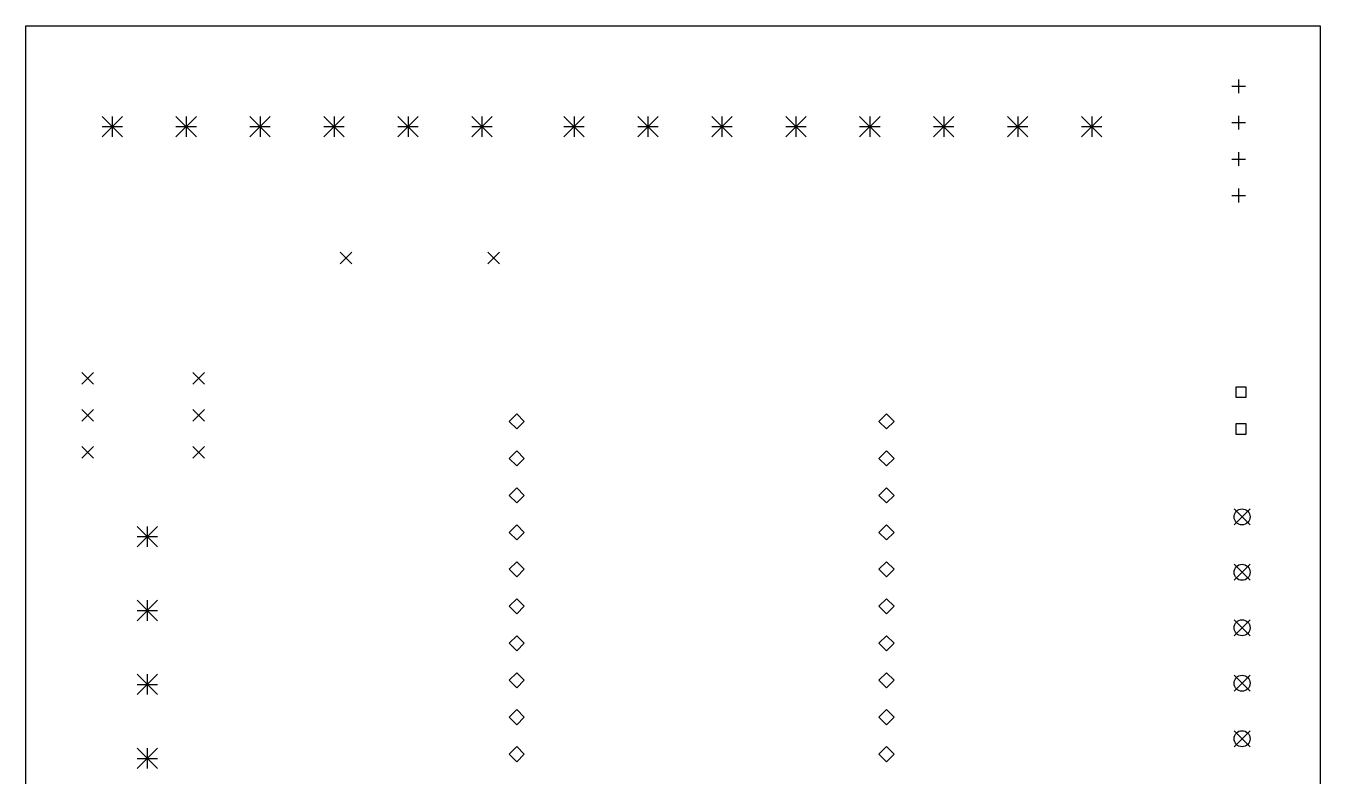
# Model space of a CAD drawing. Extents: x 3.54 to 7.1, y -5.34 to -1.4.
# Drawn here: x 3.6 to 7.1, y -3.429 to -1.4 of the extents above; entities that cross this region are included whole.
import ezdxf

# ---------------------------------------------------------------- set-up
doc = ezdxf.new("R2010")
doc.units = 0
doc.header["$MEASUREMENT"] = 0
doc.layers.add('BLACK', color=7, linetype='CONTINUOUS')

msp = doc.modelspace()

# ---------------------------------------------------------------- linework, layer by layer
at = {"layer": 'BLACK', "linetype": 'CONTINUOUS'}
for p, q in [((3.6, -4.4), (3.6, -1.4)), ((3.6, -1.4), (7.1, -1.4)), ((7.1, -1.4), (7.1, -4.4)), ((6.86083, -1.56329), (6.89823, -1.56329)), ((6.87953, -1.54459), (6.87953, -1.58199)), ((3.80591, -1.64498), (3.86102, -1.7001)), ((3.86102, -1.64498), (3.80591, -1.7001)), ((3.83346, -1.64498), (3.83346, -1.7001)), ((4.00591, -1.64498), (4.06102, -1.7001)), ((4.06102, -1.64498), (4.00591, -1.7001)), ((4.03346, -1.64498), (4.03346, -1.7001)), ((4.20591, -1.64498), (4.26102, -1.7001)), ((4.26102, -1.64498), (4.20591, -1.7001)), ((4.23346, -1.64498), (4.23346, -1.7001)), ((4.40591, -1.64498), (4.46102, -1.7001)), ((4.46102, -1.64498), (4.40591, -1.7001)), ((4.43346, -1.64498), (4.43346, -1.7001)), ((4.60591, -1.64498), (4.66102, -1.7001)), ((4.66102, -1.64498), (4.60591, -1.7001)), ((4.63346, -1.64498), (4.63346, -1.7001)), ((4.80591, -1.64498), (4.86102, -1.7001)), ((4.86102, -1.64498), (4.80591, -1.7001)), ((4.83346, -1.64498), (4.83346, -1.7001)), ((5.05472, -1.64498), (5.10984, -1.7001)), ((5.10984, -1.64498), (5.05472, -1.7001)), ((5.08228, -1.64498), (5.08228, -1.7001)), ((5.25472, -1.64498), (5.30984, -1.7001)), ((5.30984, -1.64498), (5.25472, -1.7001)), ((5.28228, -1.64498), (5.28228, -1.7001)), ((5.45472, -1.64498), (5.50984, -1.7001)), ((5.50984, -1.64498), (5.45472, -1.7001)), ((5.48228, -1.64498), (5.48228, -1.7001)), ((5.65472, -1.64498), (5.70984, -1.7001)), ((5.70984, -1.64498), (5.65472, -1.7001)), ((5.68228, -1.64498), (5.68228, -1.7001)), ((5.85472, -1.64498), (5.90984, -1.7001)), ((5.90984, -1.64498), (5.85472, -1.7001)), ((5.88228, -1.64498), (5.88228, -1.7001)), ((6.05472, -1.64498), (6.10984, -1.7001)), ((6.10984, -1.64498), (6.05472, -1.7001)), ((6.08228, -1.64498), (6.08228, -1.7001)), ((6.25472, -1.64498), (6.30984, -1.7001)), ((6.30984, -1.64498), (6.25472, -1.7001)), ((6.28228, -1.64498), (6.28228, -1.7001)), ((6.45472, -1.64498), (6.50984, -1.7001)), ((6.50984, -1.64498), (6.45472, -1.7001)), ((6.48228, -1.64498), (6.48228, -1.7001)), ((6.87953, -1.64301), (6.87953, -1.68041)), ((3.80591, -1.67254), (3.86102, -1.67254)), ((4.00591, -1.67254), (4.06102, -1.67254)), ((4.20591, -1.67254), (4.26102, -1.67254)), ((4.40591, -1.67254), (4.46102, -1.67254)), ((4.60591, -1.67254), (4.66102, -1.67254)), ((4.80591, -1.67254), (4.86102, -1.67254)), ((5.05472, -1.67254), (5.10984, -1.67254)), ((5.25472, -1.67254), (5.30984, -1.67254)), ((5.45472, -1.67254), (5.50984, -1.67254)), ((5.65472, -1.67254), (5.70984, -1.67254)), ((5.85472, -1.67254), (5.90984, -1.67254)), ((6.05472, -1.67254), (6.10984, -1.67254)), ((6.25472, -1.67254), (6.30984, -1.67254)), ((6.45472, -1.67254), (6.50984, -1.67254)), ((6.86083, -1.66171), (6.89823, -1.66171)), ((6.87953, -1.74144), (6.87953, -1.77884)), ((6.86083, -1.76014), (6.89823, -1.76014)), ((6.87953, -1.83986), (6.87953, -1.87726)), ((6.86083, -1.85856), (6.89823, -1.85856)), ((4.44961, -2.01181), (4.4811, -2.04331)), ((4.4811, -2.01181), (4.44961, -2.04331)), ((4.84961, -2.01181), (4.8811, -2.04331)), ((4.8811, -2.01181), (4.84961, -2.04331)), ((3.75118, -2.3372), (3.78268, -2.3687)), ((3.78268, -2.3372), (3.75118, -2.3687)), ((4.05118, -2.3372), (4.08268, -2.3687)), ((4.08268, -2.3372), (4.05118, -2.3687)), ((6.90014, -2.37663), (6.8723, -2.37663)), ((6.8723, -2.37663), (6.8723, -2.40447)), ((6.90014, -2.40447), (6.90014, -2.37663)), ((6.8723, -2.40447), (6.90014, -2.40447)), ((3.75118, -2.4372), (3.78268, -2.4687)), ((3.78268, -2.4372), (3.75118, -2.4687)), ((4.05118, -2.4372), (4.08268, -2.4687)), ((4.08268, -2.4372), (4.05118, -2.4687)), ((4.92746, -2.44921), (4.90699, -2.46969)), ((4.94793, -2.46969), (4.92746, -2.44921)), ((5.92746, -2.44921), (5.90699, -2.46969)), ((5.94793, -2.46969), (5.92746, -2.44921)), ((4.90699, -2.46969), (4.92746, -2.49016)), ((4.92746, -2.49016), (4.94793, -2.46969)), ((5.90699, -2.46969), (5.92746, -2.49016)), ((5.92746, -2.49016), (5.94793, -2.46969)), ((6.90014, -2.47663), (6.8723, -2.47663)), ((6.8723, -2.47663), (6.8723, -2.50447)), ((6.90014, -2.50447), (6.90014, -2.47663)), ((6.8723, -2.50447), (6.90014, -2.50447)), ((3.75118, -2.5372), (3.78268, -2.5687)), ((3.78268, -2.5372), (3.75118, -2.5687)), ((4.05118, -2.5372), (4.08268, -2.5687)), ((4.08268, -2.5372), (4.05118, -2.5687)), ((4.92746, -2.54921), (4.90699, -2.56969)), ((4.94793, -2.56969), (4.92746, -2.54921)), ((5.92746, -2.54921), (5.90699, -2.56969)), ((5.94793, -2.56969), (5.92746, -2.54921)), ((4.90699, -2.56969), (4.92746, -2.59016)), ((4.92746, -2.59016), (4.94793, -2.56969)), ((5.90699, -2.56969), (5.92746, -2.59016)), ((5.92746, -2.59016), (5.94793, -2.56969)), ((4.92746, -2.64921), (4.90699, -2.66969)), ((4.94793, -2.66969), (4.92746, -2.64921)), ((5.92746, -2.64921), (5.90699, -2.66969)), ((5.94793, -2.66969), (5.92746, -2.64921)), ((4.90699, -2.66969), (4.92746, -2.69016)), ((4.92746, -2.69016), (4.94793, -2.66969)), ((5.90699, -2.66969), (5.92746, -2.69016)), ((5.92746, -2.69016), (5.94793, -2.66969)), ((6.86722, -2.7061), (6.91053, -2.74941)), ((6.91053, -2.7061), (6.86722, -2.74941)), ((3.90069, -2.75354), (3.95581, -2.80866)), ((3.95581, -2.75354), (3.90069, -2.80866)), ((3.92825, -2.75354), (3.92825, -2.80866)), ((4.92746, -2.74921), (4.90699, -2.76969)), ((4.94793, -2.76969), (4.92746, -2.74921)), ((5.92746, -2.74921), (5.90699, -2.76969)), ((5.94793, -2.76969), (5.92746, -2.74921)), ((3.90069, -2.7811), (3.95581, -2.7811)), ((4.90699, -2.76969), (4.92746, -2.79016)), ((4.92746, -2.79016), (4.94793, -2.76969)), ((5.90699, -2.76969), (5.92746, -2.79016)), ((5.92746, -2.79016), (5.94793, -2.76969)), ((4.92746, -2.84921), (4.90699, -2.86969)), ((4.90699, -2.86969), (4.92746, -2.89016)), ((4.94793, -2.86969), (4.92746, -2.84921)), ((4.92746, -2.89016), (4.94793, -2.86969)), ((5.92746, -2.84921), (5.90699, -2.86969)), ((5.90699, -2.86969), (5.92746, -2.89016)), ((5.94793, -2.86969), (5.92746, -2.84921)), ((5.92746, -2.89016), (5.94793, -2.86969)), ((6.86722, -2.8561), (6.91053, -2.89941)), ((6.91053, -2.8561), (6.86722, -2.89941)), ((3.90069, -2.95354), (3.95581, -3.00866)), ((3.95581, -2.95354), (3.90069, -3.00866)), ((3.92825, -2.95354), (3.92825, -3.00866)), ((4.92746, -2.94921), (4.90699, -2.96969)), ((4.90699, -2.96969), (4.92746, -2.99016)), ((4.94793, -2.96969), (4.92746, -2.94921)), ((4.92746, -2.99016), (4.94793, -2.96969)), ((5.92746, -2.94921), (5.90699, -2.96969)), ((5.90699, -2.96969), (5.92746, -2.99016)), ((5.94793, -2.96969), (5.92746, -2.94921)), ((5.92746, -2.99016), (5.94793, -2.96969)), ((3.90069, -2.9811), (3.95581, -2.9811)), ((6.86722, -3.0061), (6.91053, -3.04941)), ((6.91053, -3.0061), (6.86722, -3.04941)), ((4.92746, -3.04921), (4.90699, -3.06969)), ((4.90699, -3.06969), (4.92746, -3.09016)), ((4.94793, -3.06969), (4.92746, -3.04921)), ((4.92746, -3.09016), (4.94793, -3.06969)), ((5.92746, -3.04921), (5.90699, -3.06969)), ((5.90699, -3.06969), (5.92746, -3.09016)), ((5.94793, -3.06969), (5.92746, -3.04921)), ((5.92746, -3.09016), (5.94793, -3.06969)), ((4.92746, -3.14921), (4.90699, -3.16969)), ((4.94793, -3.16969), (4.92746, -3.14921)), ((5.92746, -3.14921), (5.90699, -3.16969)), ((5.94793, -3.16969), (5.92746, -3.14921)), ((3.90069, -3.15354), (3.95581, -3.20866)), ((3.95581, -3.15354), (3.90069, -3.20866)), ((3.90069, -3.1811), (3.95581, -3.1811)), ((3.92825, -3.15354), (3.92825, -3.20866)), ((4.90699, -3.16969), (4.92746, -3.19016)), ((4.92746, -3.19016), (4.94793, -3.16969)), ((5.90699, -3.16969), (5.92746, -3.19016)), ((5.92746, -3.19016), (5.94793, -3.16969)), ((6.86722, -3.1561), (6.91053, -3.19941)), ((6.91053, -3.1561), (6.86722, -3.19941)), ((4.92746, -3.24921), (4.90699, -3.26969)), ((4.94793, -3.26969), (4.92746, -3.24921)), ((5.92746, -3.24921), (5.90699, -3.26969)), ((5.94793, -3.26969), (5.92746, -3.24921)), ((4.90699, -3.26969), (4.92746, -3.29016)), ((4.92746, -3.29016), (4.94793, -3.26969)), ((5.90699, -3.26969), (5.92746, -3.29016)), ((5.92746, -3.29016), (5.94793, -3.26969)), ((6.86722, -3.3061), (6.91053, -3.34941)), ((6.91053, -3.3061), (6.86722, -3.34941)), ((3.90069, -3.35354), (3.95581, -3.40866)), ((3.95581, -3.35354), (3.90069, -3.40866)), ((3.92825, -3.35354), (3.92825, -3.40866)), ((4.92746, -3.34921), (4.90699, -3.36969)), ((4.94793, -3.36969), (4.92746, -3.34921)), ((5.92746, -3.34921), (5.90699, -3.36969)), ((5.94793, -3.36969), (5.92746, -3.34921)), ((3.90069, -3.3811), (3.95581, -3.3811)), ((4.90699, -3.36969), (4.92746, -3.39016)), ((4.92746, -3.39016), (4.94793, -3.36969)), ((5.90699, -3.36969), (5.92746, -3.39016)), ((5.92746, -3.39016), (5.94793, -3.36969))]:
    msp.add_line(p, q, dxfattribs=at)
at = {"layer": 'BLACK'}
for centre in [(6.88888, -2.72776), (6.88888, -2.87776), (6.88888, -3.02776), (6.88888, -3.17776), (6.88888, -3.32776)]:
    msp.add_circle(centre, 0.02165, dxfattribs=at)

doc.saveas('drawing.dxf')
